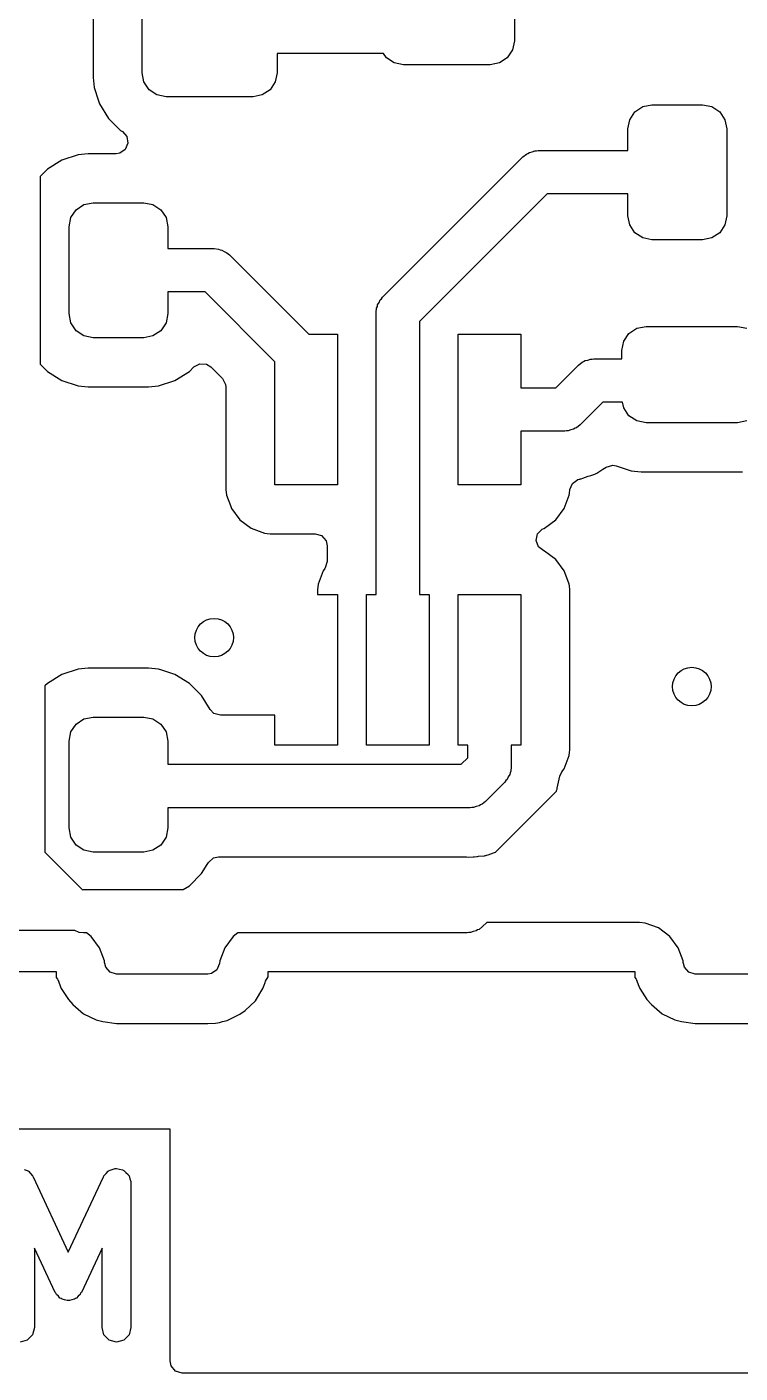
# Model space of a CAD drawing. Extents: x 0.23 to 2.57, y 0.23 to 1.77.
# Drawn here: x 1.109 to 1.4, y 0.23 to 0.779 of the extents above; entities that cross this region are included whole.
import ezdxf

# ---------------------------------------------------------------- set-up
doc = ezdxf.new("R2010")
doc.units = 0
doc.header["$MEASUREMENT"] = 0
doc.layers.add('BLACK', color=7, linetype='CONTINUOUS')

msp = doc.modelspace()

# ---------------------------------------------------------------- linework, layer by layer
at = {"layer": 'BLACK', "linetype": 'CONTINUOUS'}
for p, q in [((1.13557, 0.796124), (1.13557, 0.75868)), ((1.15559, 0.760669), (1.15559, 0.794134)), ((1.30756, 0.794409), (1.30756, 0.77374)), ((1.30681, 0.769974), (1.30468, 0.76678)), ((1.30756, 0.77374), (1.30681, 0.769974)), ((1.25415, 0.768543), (1.21071, 0.768543)), ((1.21071, 0.768543), (1.21071, 0.760669)), ((1.25532, 0.76678), (1.25415, 0.768543)), ((1.25852, 0.764647), (1.25532, 0.76678)), ((1.26228, 0.763898), (1.25852, 0.764647)), ((1.30148, 0.764647), (1.29772, 0.763898)), ((1.30468, 0.76678), (1.30148, 0.764647)), ((1.13557, 0.75868), (1.13557, 0.758679)), ((1.13557, 0.758679), (1.13599, 0.754589)), ((1.15634, 0.756903), (1.15559, 0.760669)), ((1.21071, 0.760669), (1.20996, 0.756903)), ((1.29772, 0.763898), (1.26228, 0.763898)), ((1.13599, 0.754589), (1.13778, 0.749172)), ((1.15847, 0.75371), (1.15634, 0.756903)), ((1.16167, 0.751576), (1.15847, 0.75371)), ((1.20783, 0.75371), (1.20463, 0.751576)), ((1.20996, 0.756903), (1.20783, 0.75371)), ((1.13778, 0.749172), (1.13818, 0.747963)), ((1.13818, 0.747963), (1.14185, 0.742022)), ((1.16543, 0.750827), (1.16167, 0.751576)), ((1.20087, 0.750827), (1.16543, 0.750827)), ((1.20463, 0.751576), (1.20087, 0.750827)), ((1.35997, 0.74681), (1.36374, 0.747559)), ((1.36374, 0.747559), (1.38441, 0.747559)), ((1.38441, 0.747559), (1.38818, 0.74681)), ((1.35465, 0.741483), (1.35678, 0.744676)), ((1.35678, 0.744676), (1.35997, 0.74681)), ((1.38818, 0.74681), (1.39137, 0.744676)), ((1.39137, 0.744676), (1.3935, 0.741483)), ((1.14185, 0.742022), (1.14679, 0.737085)), ((1.14679, 0.737085), (1.14755, 0.736616)), ((1.14755, 0.736616), (1.14939, 0.734571)), ((1.3539, 0.737717), (1.35465, 0.741483)), ((1.3539, 0.728858), (1.3539, 0.737717)), ((1.3935, 0.741483), (1.39425, 0.737717)), ((1.39425, 0.737717), (1.39425, 0.702283)), ((1.14983, 0.731855), (1.14873, 0.729333)), ((1.14939, 0.734571), (1.14983, 0.731855)), ((1.12951, 0.727161), (1.12288, 0.724965)), ((1.1336, 0.727579), (1.12951, 0.727161)), ((1.14498, 0.727579), (1.1336, 0.727579)), ((1.1336, 0.727579), (1.1336, 0.727579)), ((1.14645, 0.727803), (1.14498, 0.727579)), ((1.14873, 0.729333), (1.14645, 0.727803)), ((1.25374, 0.66898), (1.31102, 0.726264)), ((1.31102, 0.726264), (1.31246, 0.727429)), ((1.31246, 0.727429), (1.31311, 0.72768)), ((1.31311, 0.72768), (1.31368, 0.728092)), ((1.31368, 0.728092), (1.31482, 0.728334)), ((1.31482, 0.728334), (1.3159, 0.728749)), ((1.3159, 0.728749), (1.3166, 0.728713)), ((1.3166, 0.728713), (1.31728, 0.728858)), ((1.31728, 0.728858), (1.3539, 0.728858)), ((1.11694, 0.7213), (1.11394, 0.718295)), ((1.12288, 0.724965), (1.11694, 0.7213)), ((1.12288, 0.724965), (1.12288, 0.724965)), ((1.11394, 0.718295), (1.11394, 0.641705)), ((1.32095, 0.711142), (1.26886, 0.659047)), ((1.3539, 0.711142), (1.32095, 0.711142)), ((1.3539, 0.702283), (1.3539, 0.711142)), ((1.1265, 0.701483), (1.12863, 0.704676)), ((1.12863, 0.704676), (1.13182, 0.70681)), ((1.13182, 0.70681), (1.13559, 0.707559)), ((1.13559, 0.707559), (1.15626, 0.707559)), ((1.15626, 0.707559), (1.16003, 0.70681)), ((1.16003, 0.70681), (1.16322, 0.704676)), ((1.16322, 0.704676), (1.16535, 0.701483)), ((1.12575, 0.697717), (1.1265, 0.701483)), ((1.16535, 0.701483), (1.1661, 0.697717)), ((1.35465, 0.698517), (1.3539, 0.702283)), ((1.35678, 0.695324), (1.35465, 0.698517)), ((1.3935, 0.698517), (1.39137, 0.695324)), ((1.39425, 0.702283), (1.3935, 0.698517)), ((1.12575, 0.662283), (1.12575, 0.697717)), ((1.1661, 0.697717), (1.1661, 0.688858)), ((1.35997, 0.69319), (1.35678, 0.695324)), ((1.36374, 0.692441), (1.35997, 0.69319)), ((1.38818, 0.69319), (1.38441, 0.692441)), ((1.39137, 0.695324), (1.38818, 0.69319)), ((1.1661, 0.688858), (1.185, 0.688858)), ((1.185, 0.688858), (1.18684, 0.688665)), ((1.18684, 0.688665), (1.18748, 0.68838)), ((1.18748, 0.68838), (1.18817, 0.68827)), ((1.18817, 0.68827), (1.18915, 0.687638)), ((1.18915, 0.687638), (1.19021, 0.687166)), ((1.19021, 0.687166), (1.19068, 0.686646)), ((1.38441, 0.692441), (1.36374, 0.692441)), ((1.19068, 0.686646), (1.19126, 0.686264)), ((1.19126, 0.686264), (1.22367, 0.653858)), ((1.18133, 0.671142), (1.1661, 0.671142)), ((1.1661, 0.671142), (1.1661, 0.662283)), ((1.2098, 0.642669), (1.18133, 0.671142)), ((1.25134, 0.664558), (1.25162, 0.665199)), ((1.25162, 0.665199), (1.25173, 0.665891)), ((1.25173, 0.665891), (1.25236, 0.666864)), ((1.25236, 0.666864), (1.25283, 0.667923)), ((1.25283, 0.667923), (1.25335, 0.668392)), ((1.25335, 0.668392), (1.25374, 0.66898)), ((1.1265, 0.658517), (1.12575, 0.662283)), ((1.1661, 0.662283), (1.16535, 0.658517)), ((1.25114, 0.662717), (1.25134, 0.664558)), ((1.25114, 0.547559), (1.25114, 0.662717)), ((1.12863, 0.655324), (1.1265, 0.658517)), ((1.13182, 0.65319), (1.12863, 0.655324)), ((1.16322, 0.655324), (1.16003, 0.65319)), ((1.16535, 0.658517), (1.16322, 0.655324)), ((1.26886, 0.659047), (1.26886, 0.547559)), ((1.35221, 0.651011), (1.35434, 0.654204)), ((1.35434, 0.654204), (1.35753, 0.656337)), ((1.35753, 0.656337), (1.3613, 0.657087)), ((1.3613, 0.657087), (1.3987, 0.657087)), ((1.3987, 0.657087), (1.40247, 0.656337)), ((1.13559, 0.652441), (1.13182, 0.65319)), ((1.15626, 0.652441), (1.13559, 0.652441)), ((1.16003, 0.65319), (1.15626, 0.652441)), ((1.22367, 0.653858), (1.23539, 0.653858)), ((1.23539, 0.653858), (1.23539, 0.592441)), ((1.28461, 0.592441), (1.28461, 0.653858)), ((1.28461, 0.653858), (1.3102, 0.653858)), ((1.3102, 0.653858), (1.3102, 0.632008)), ((1.35146, 0.647244), (1.35221, 0.651011)), ((1.3364, 0.643092), (1.33753, 0.643334)), ((1.33753, 0.643334), (1.33861, 0.643749)), ((1.33861, 0.643749), (1.33931, 0.643713)), ((1.33931, 0.643713), (1.34, 0.643858)), ((1.34, 0.643858), (1.35146, 0.643858)), ((1.35146, 0.643858), (1.35146, 0.647244)), ((1.11394, 0.641705), (1.11694, 0.6387)), ((1.11694, 0.6387), (1.12288, 0.635035)), ((1.16897, 0.635035), (1.17491, 0.6387)), ((1.17491, 0.6387), (1.17673, 0.640524)), ((1.17673, 0.640524), (1.17915, 0.641843)), ((1.17915, 0.641843), (1.18189, 0.641646)), ((1.18189, 0.641646), (1.18364, 0.640524)), ((1.18364, 0.640524), (1.18835, 0.635807)), ((1.2098, 0.592441), (1.2098, 0.642669)), ((1.32448, 0.632008), (1.33374, 0.641264)), ((1.33374, 0.641264), (1.33518, 0.642429)), ((1.33518, 0.642429), (1.33583, 0.64268)), ((1.33583, 0.64268), (1.3364, 0.643092)), ((1.12288, 0.635035), (1.12951, 0.632839)), ((1.12951, 0.632839), (1.1336, 0.632421)), ((1.1336, 0.632421), (1.15825, 0.632421)), ((1.15825, 0.632421), (1.16234, 0.632839)), ((1.16234, 0.632839), (1.16897, 0.635035)), ((1.18835, 0.635807), (1.18967, 0.633393)), ((1.18967, 0.633393), (1.18978, 0.632355)), ((1.18978, 0.632355), (1.18978, 0.590525)), ((1.3102, 0.632008), (1.32448, 0.632008)), ((1.34367, 0.626142), (1.33441, 0.616886)), ((1.35174, 0.626142), (1.34367, 0.626142)), ((1.35221, 0.623792), (1.35174, 0.626142)), ((1.35434, 0.620599), (1.35221, 0.623792)), ((1.33297, 0.61572), (1.33232, 0.615469)), ((1.33441, 0.616886), (1.33297, 0.61572)), ((1.35753, 0.618466), (1.35434, 0.620599)), ((1.3613, 0.617717), (1.35753, 0.618466)), ((1.3987, 0.617717), (1.3613, 0.617717)), ((1.40247, 0.618466), (1.3987, 0.617717)), ((1.32815, 0.614291), (1.3102, 0.614291)), ((1.3102, 0.614291), (1.3102, 0.592441)), ((1.32884, 0.614437), (1.32815, 0.614291)), ((1.32954, 0.6144), (1.32884, 0.614437)), ((1.33062, 0.614816), (1.32954, 0.6144)), ((1.33175, 0.615057), (1.33062, 0.614816)), ((1.33232, 0.615469), (1.33175, 0.615057)), ((1.34367, 0.598791), (1.34505, 0.599646)), ((1.34505, 0.599646), (1.34771, 0.600372)), ((1.34771, 0.600372), (1.34915, 0.600125)), ((1.34915, 0.600125), (1.35522, 0.598115)), ((1.33126, 0.592967), (1.33352, 0.594536)), ((1.33352, 0.594536), (1.33407, 0.594685)), ((1.33407, 0.594685), (1.33431, 0.594733)), ((1.33431, 0.59473), (1.33458, 0.59479)), ((1.33431, 0.594733), (1.33431, 0.59473)), ((1.33458, 0.594793), (1.33485, 0.594859)), ((1.33458, 0.59479), (1.33458, 0.594793)), ((1.33485, 0.594859), (1.33547, 0.595082)), ((1.33485, 0.594859), (1.33485, 0.594859)), ((1.33547, 0.595082), (1.33763, 0.59587)), ((1.33763, 0.59587), (1.33876, 0.596243)), ((1.33876, 0.596243), (1.34044, 0.596799)), ((1.34044, 0.596799), (1.34069, 0.596919)), ((1.34044, 0.596799), (1.34044, 0.596799)), ((1.34069, 0.596919), (1.3407, 0.596916)), ((1.3407, 0.596916), (1.34095, 0.597037)), ((1.34094, 0.59704), (1.3412, 0.597168)), ((1.34095, 0.597037), (1.34094, 0.59704)), ((1.3412, 0.597168), (1.34367, 0.598791)), ((1.35522, 0.598115), (1.35931, 0.597697)), ((1.35931, 0.597697), (1.40069, 0.597697)), ((1.18978, 0.590525), (1.19004, 0.588142)), ((1.19004, 0.588142), (1.19004, 0.588142)), ((1.19004, 0.588142), (1.19162, 0.583908)), ((1.23539, 0.592441), (1.2098, 0.592441)), ((1.3102, 0.592441), (1.28461, 0.592441)), ((1.32795, 0.582748), (1.32996, 0.588142)), ((1.32996, 0.588142), (1.33004, 0.588858)), ((1.33004, 0.588858), (1.33021, 0.590426)), ((1.33021, 0.590426), (1.33126, 0.592967)), ((1.19162, 0.583908), (1.19205, 0.582748)), ((1.19205, 0.582748), (1.1955, 0.578139)), ((1.3245, 0.578139), (1.32795, 0.582748)), ((1.1955, 0.578139), (1.20011, 0.574689)), ((1.31989, 0.574689), (1.3245, 0.578139)), ((1.20011, 0.574689), (1.2055, 0.572678)), ((1.2055, 0.572678), (1.20658, 0.572562)), ((1.20658, 0.572562), (1.20789, 0.572421)), ((1.20789, 0.572421), (1.20789, 0.572421)), ((1.20789, 0.572421), (1.22624, 0.572421)), ((1.22624, 0.572421), (1.22888, 0.571646)), ((1.22888, 0.571646), (1.23068, 0.569567)), ((1.31642, 0.569652), (1.317, 0.57234)), ((1.317, 0.57234), (1.31895, 0.574285)), ((1.31895, 0.574285), (1.31958, 0.574574)), ((1.31958, 0.574574), (1.31969, 0.574615)), ((1.31969, 0.574615), (1.31989, 0.574689)), ((1.23068, 0.569567), (1.23112, 0.567539)), ((1.23112, 0.567539), (1.23112, 0.561106)), ((1.31738, 0.567074), (1.31642, 0.569652)), ((1.31958, 0.565426), (1.31738, 0.567074)), ((1.23112, 0.561106), (1.23035, 0.558467)), ((1.31989, 0.565311), (1.31958, 0.565426)), ((1.3245, 0.561861), (1.31989, 0.565311)), ((1.31989, 0.565311), (1.31989, 0.565311)), ((1.31989, 0.565311), (1.31989, 0.565311)), ((1.32795, 0.557252), (1.3245, 0.561861)), ((1.22945, 0.557252), (1.22744, 0.551859)), ((1.23015, 0.558181), (1.22945, 0.557252)), ((1.23035, 0.558467), (1.23015, 0.558181)), ((1.3286, 0.555501), (1.32795, 0.557252)), ((1.32996, 0.551859), (1.3286, 0.555501)), ((1.22744, 0.551858), (1.22719, 0.549475)), ((1.22744, 0.551859), (1.22744, 0.551858)), ((1.32996, 0.551858), (1.32996, 0.551859)), ((1.33004, 0.551103), (1.32996, 0.551858)), ((1.32996, 0.551858), (1.32996, 0.551858)), ((1.33022, 0.549475), (1.33004, 0.551103)), ((1.22719, 0.549475), (1.22719, 0.547559)), ((1.22719, 0.547559), (1.23539, 0.547559)), ((1.23539, 0.547559), (1.23539, 0.486142)), ((1.2472, 0.486142), (1.2472, 0.547559)), ((1.2472, 0.547559), (1.25114, 0.547559)), ((1.26886, 0.547559), (1.2728, 0.547559)), ((1.2728, 0.547559), (1.2728, 0.486142)), ((1.28461, 0.486142), (1.28461, 0.547559)), ((1.28461, 0.547559), (1.3102, 0.547559)), ((1.3102, 0.547559), (1.3102, 0.486142)), ((1.33022, 0.549474), (1.33022, 0.549475)), ((1.33022, 0.484227), (1.33022, 0.549474)), ((1.12951, 0.517161), (1.12288, 0.514965)), ((1.1336, 0.517579), (1.12951, 0.517161)), ((1.15825, 0.517579), (1.1336, 0.517579)), ((1.1336, 0.517579), (1.1336, 0.517579)), ((1.16234, 0.517161), (1.15825, 0.517579)), ((1.16369, 0.516712), (1.16234, 0.517161)), ((1.16897, 0.514965), (1.16369, 0.516712)), ((1.11694, 0.5113), (1.11591, 0.510263)), ((1.12288, 0.514965), (1.11694, 0.5113)), ((1.12288, 0.514965), (1.12288, 0.514965)), ((1.17491, 0.5113), (1.16897, 0.514965)), ((1.17984, 0.506364), (1.17491, 0.5113)), ((1.11591, 0.510263), (1.11591, 0.442446)), ((1.1834, 0.500606), (1.17984, 0.506364)), ((1.18491, 0.499062), (1.1834, 0.500606)), ((1.12863, 0.494676), (1.13182, 0.49681)), ((1.13182, 0.49681), (1.13559, 0.497559)), ((1.13559, 0.497559), (1.15626, 0.497559)), ((1.15626, 0.497559), (1.16003, 0.49681)), ((1.16003, 0.49681), (1.16322, 0.494676)), ((1.18755, 0.498287), (1.18491, 0.499062)), ((1.2098, 0.498287), (1.18755, 0.498287)), ((1.2098, 0.486142), (1.2098, 0.498287)), ((1.12575, 0.487717), (1.1265, 0.491483)), ((1.1265, 0.491483), (1.12863, 0.494676)), ((1.16322, 0.494676), (1.16535, 0.491483)), ((1.16535, 0.491483), (1.1661, 0.487717)), ((1.12575, 0.452283), (1.12575, 0.487717)), ((1.1661, 0.487717), (1.1661, 0.478268)), ((1.23539, 0.486142), (1.2098, 0.486142)), ((1.2728, 0.486142), (1.2472, 0.486142)), ((1.28854, 0.486142), (1.28461, 0.486142)), ((1.28854, 0.480953), (1.28854, 0.486142)), ((1.3102, 0.486142), (1.30626, 0.486142)), ((1.30626, 0.486142), (1.30626, 0.477283)), ((1.3301, 0.483162), (1.33022, 0.484226)), ((1.33022, 0.484226), (1.33022, 0.484227)), ((1.1661, 0.478268), (1.28586, 0.478268)), ((1.28586, 0.478268), (1.28854, 0.480953)), ((1.32795, 0.476449), (1.32996, 0.481842)), ((1.32996, 0.481842), (1.3301, 0.483162)), ((1.30504, 0.473136), (1.30457, 0.472077)), ((1.30567, 0.474109), (1.30504, 0.473136)), ((1.30578, 0.474801), (1.30567, 0.474109)), ((1.30607, 0.475442), (1.30578, 0.474801)), ((1.30626, 0.477283), (1.30607, 0.475442)), ((1.3256, 0.471032), (1.32615, 0.473376)), ((1.32615, 0.473376), (1.327, 0.475176)), ((1.327, 0.475176), (1.32795, 0.476449)), ((1.30367, 0.47102), (1.29579, 0.463146)), ((1.30405, 0.471608), (1.30367, 0.47102)), ((1.30457, 0.472077), (1.30405, 0.471608)), ((1.32463, 0.46716), (1.32472, 0.467339)), ((1.32472, 0.46734), (1.32482, 0.467607)), ((1.32472, 0.467339), (1.32472, 0.46734)), ((1.32482, 0.467605), (1.32491, 0.467867)), ((1.32482, 0.467607), (1.32482, 0.467605)), ((1.32491, 0.467868), (1.325, 0.468138)), ((1.32491, 0.467867), (1.32491, 0.467868)), ((1.325, 0.468138), (1.32509, 0.468593)), ((1.32509, 0.468593), (1.3256, 0.471032)), ((1.2937, 0.461729), (1.29313, 0.461317)), ((1.29435, 0.46198), (1.2937, 0.461729)), ((1.29579, 0.463146), (1.29435, 0.46198)), ((1.2999, 0.442423), (1.32463, 0.46716)), ((1.28953, 0.460551), (1.1661, 0.460551)), ((1.1661, 0.460551), (1.1661, 0.452283)), ((1.29021, 0.460697), (1.28953, 0.460551)), ((1.29091, 0.46066), (1.29021, 0.460697)), ((1.292, 0.461076), (1.29091, 0.46066)), ((1.29313, 0.461317), (1.292, 0.461076)), ((1.1265, 0.448517), (1.12575, 0.452283)), ((1.1661, 0.452283), (1.16535, 0.448517)), ((1.12863, 0.445324), (1.1265, 0.448517)), ((1.13182, 0.44319), (1.12863, 0.445324)), ((1.16322, 0.445324), (1.16003, 0.44319)), ((1.16535, 0.448517), (1.16322, 0.445324)), ((1.11591, 0.442446), (1.13128, 0.427077)), ((1.13559, 0.442441), (1.13182, 0.44319)), ((1.15626, 0.442441), (1.13559, 0.442441)), ((1.16003, 0.44319), (1.15626, 0.442441)), ((1.18267, 0.438212), (1.18471, 0.440052)), ((1.18471, 0.440052), (1.18682, 0.440531)), ((1.18682, 0.440531), (1.28707, 0.440531)), ((1.28707, 0.440531), (1.28778, 0.44048)), ((1.28778, 0.44048), (1.28798, 0.440451)), ((1.28798, 0.440451), (1.28868, 0.440347)), ((1.28868, 0.440347), (1.29068, 0.440522)), ((1.29068, 0.440522), (1.29089, 0.440531)), ((1.29089, 0.440531), (1.29121, 0.440531)), ((1.29121, 0.440531), (1.29224, 0.440652)), ((1.29121, 0.440531), (1.29121, 0.440531)), ((1.29224, 0.440652), (1.29246, 0.440678)), ((1.29246, 0.440678), (1.29295, 0.440721)), ((1.29295, 0.440721), (1.29541, 0.440936)), ((1.29541, 0.440936), (1.29569, 0.440993)), ((1.29541, 0.440936), (1.29541, 0.440936)), ((1.29569, 0.44099), (1.29596, 0.44105)), ((1.29569, 0.440993), (1.29569, 0.44099)), ((1.29596, 0.441053), (1.29623, 0.441119)), ((1.29596, 0.44105), (1.29596, 0.441053)), ((1.29623, 0.441119), (1.29685, 0.441342)), ((1.29623, 0.441119), (1.29623, 0.441119)), ((1.29685, 0.441342), (1.29901, 0.442129)), ((1.29901, 0.442129), (1.2999, 0.442423)), ((1.17984, 0.433636), (1.18217, 0.437401)), ((1.18217, 0.437401), (1.18267, 0.438212)), ((1.17491, 0.4287), (1.17984, 0.433636)), ((1.13128, 0.427077), (1.13169, 0.427165)), ((1.13169, 0.427165), (1.17242, 0.427165)), ((1.17242, 0.427165), (1.17491, 0.4287)), ((1.29625, 0.41372), (1.29457, 0.412043)), ((1.35861, 0.41372), (1.29625, 0.41372)), ((1.36099, 0.413464), (1.35861, 0.41372)), ((1.35861, 0.41372), (1.35861, 0.41372)), ((1.36639, 0.411452), (1.36099, 0.413464)), ((1.12808, 0.410433), (0.959811, 0.410433)), ((1.12985, 0.409642), (1.12808, 0.410433)), ((1.13169, 0.409449), (1.12985, 0.409642)), ((1.13284, 0.409449), (1.13169, 0.409449)), ((1.13477, 0.408002), (1.13284, 0.409449)), ((1.13822, 0.403394), (1.13477, 0.408002)), ((1.19278, 0.408002), (1.18934, 0.403394)), ((1.19472, 0.409449), (1.19278, 0.408002)), ((1.28831, 0.409449), (1.19472, 0.409449)), ((1.28899, 0.409595), (1.28831, 0.409449)), ((1.28969, 0.409558), (1.28899, 0.409595)), ((1.29078, 0.409974), (1.28969, 0.409558)), ((1.29191, 0.410215), (1.29078, 0.409974)), ((1.29248, 0.410627), (1.29191, 0.410215)), ((1.29313, 0.410878), (1.29248, 0.410627)), ((1.29457, 0.412043), (1.29313, 0.410878)), ((1.37099, 0.408002), (1.36639, 0.411452)), ((1.37444, 0.403394), (1.37099, 0.408002)), ((1.14024, 0.398), (1.13822, 0.403394)), ((1.18934, 0.403394), (1.18732, 0.398)), ((1.37646, 0.398), (1.37444, 0.403394)), ((1.1403, 0.397391), (1.14024, 0.398)), ((1.14035, 0.396958), (1.1403, 0.397391)), ((1.14076, 0.395452), (1.14035, 0.396958)), ((1.18721, 0.396958), (1.18616, 0.394417)), ((1.18732, 0.398), (1.18721, 0.396958)), ((1.18732, 0.398), (1.18732, 0.398)), ((1.37652, 0.397391), (1.37646, 0.398)), ((1.37657, 0.396958), (1.37652, 0.397391)), ((1.37698, 0.395452), (1.37657, 0.396958)), ((1.09185, 0.393701), (1.12047, 0.393701)), ((1.12047, 0.393701), (1.12047, 0.391291)), ((1.12047, 0.391291), (1.12107, 0.390604)), ((1.12107, 0.390604), (1.12128, 0.390049)), ((1.14256, 0.393373), (1.14076, 0.395452)), ((1.1452, 0.392598), (1.14256, 0.393373)), ((1.18236, 0.392598), (1.1452, 0.392598)), ((1.1839, 0.392848), (1.18236, 0.392598)), ((1.18616, 0.394417), (1.1839, 0.392848)), ((1.20603, 0.38977), (1.20709, 0.391553)), ((1.20709, 0.391553), (1.20709, 0.393701)), ((1.20709, 0.393701), (1.35669, 0.393701)), ((1.35669, 0.393701), (1.35669, 0.391291)), ((1.35669, 0.391291), (1.35729, 0.390604)), ((1.35729, 0.390604), (1.3575, 0.390049)), ((1.37878, 0.393373), (1.37698, 0.395452)), ((1.38142, 0.392598), (1.37878, 0.393373)), ((1.41858, 0.392598), (1.38142, 0.392598)), ((1.12128, 0.390049), (1.12126, 0.390105)), ((1.12126, 0.390105), (1.12237, 0.387054)), ((1.12237, 0.387054), (1.12237, 0.387054)), ((1.12237, 0.387054), (1.12237, 0.387054)), ((1.12237, 0.387054), (1.12261, 0.38668)), ((1.12261, 0.38668), (1.12548, 0.382213)), ((1.2019, 0.381732), (1.20484, 0.38668)), ((1.20484, 0.38668), (1.2054, 0.388051)), ((1.2054, 0.388051), (1.20589, 0.389222)), ((1.20589, 0.389222), (1.20603, 0.38977)), ((1.3575, 0.390049), (1.35748, 0.390105)), ((1.35748, 0.390105), (1.35859, 0.387054)), ((1.35859, 0.387054), (1.35859, 0.387054)), ((1.35859, 0.387054), (1.35859, 0.387054)), ((1.35859, 0.387054), (1.35883, 0.38668)), ((1.35883, 0.38668), (1.3617, 0.382213)), ((1.12548, 0.382213), (1.12548, 0.382213)), ((1.12548, 0.382213), (1.12728, 0.380135)), ((1.12728, 0.380135), (1.12728, 0.380135)), ((1.12728, 0.380135), (1.12728, 0.380134)), ((1.12728, 0.380134), (1.13163, 0.376366)), ((1.19769, 0.377811), (1.2019, 0.381732)), ((1.3617, 0.382213), (1.3617, 0.382213)), ((1.3617, 0.382213), (1.3635, 0.380135)), ((1.3635, 0.380135), (1.3635, 0.380135)), ((1.3635, 0.380135), (1.3635, 0.380134)), ((1.3635, 0.380134), (1.36785, 0.376366)), ((1.13163, 0.376366), (1.13687, 0.373976)), ((1.13687, 0.373976), (1.13951, 0.373201)), ((1.19028, 0.373666), (1.19543, 0.376242)), ((1.19543, 0.376242), (1.19762, 0.377761)), ((1.19762, 0.377761), (1.19768, 0.377799)), ((1.19768, 0.377799), (1.19769, 0.377811)), ((1.19769, 0.377811), (1.19769, 0.377811)), ((1.36785, 0.376366), (1.37309, 0.373976)), ((1.37309, 0.373976), (1.37573, 0.373201)), ((1.13951, 0.373201), (1.13951, 0.373201)), ((1.13951, 0.373201), (1.1452, 0.372382)), ((1.1452, 0.372382), (1.1452, 0.372382)), ((1.1452, 0.372382), (1.18236, 0.372382)), ((1.18236, 0.372382), (1.18559, 0.372642)), ((1.18559, 0.372642), (1.18713, 0.372892)), ((1.18559, 0.372642), (1.18559, 0.372642)), ((1.18559, 0.372642), (1.18559, 0.372642)), ((1.18713, 0.372892), (1.18839, 0.373201)), ((1.18713, 0.372892), (1.18713, 0.372892)), ((1.18713, 0.372892), (1.18713, 0.372892)), ((1.18839, 0.373201), (1.19028, 0.373666)), ((1.37573, 0.373201), (1.37573, 0.373201)), ((1.37573, 0.373201), (1.38142, 0.372382)), ((1.38142, 0.372382), (1.38142, 0.372382)), ((1.38142, 0.372382), (1.41858, 0.372382)), ((1.16699, 0.329231), (0.777359, 0.329231)), ((1.16699, 0.234665), (1.16699, 0.329231)), ((1.10748, 0.312795), (1.10872, 0.312464)), ((1.10872, 0.312464), (1.1089, 0.312278)), ((1.1089, 0.312278), (1.10915, 0.312188)), ((1.10915, 0.312188), (1.10997, 0.311207)), ((1.10997, 0.311207), (1.11088, 0.310302)), ((1.11088, 0.310302), (1.11095, 0.310048)), ((1.11095, 0.310048), (1.11112, 0.309847)), ((1.11112, 0.309847), (1.12545, 0.279132)), ((1.12545, 0.279132), (1.13978, 0.309847)), ((1.13978, 0.309847), (1.13995, 0.310048)), ((1.13995, 0.310048), (1.14002, 0.310302)), ((1.14002, 0.310302), (1.14093, 0.311207)), ((1.14093, 0.311207), (1.14175, 0.312188)), ((1.14175, 0.312188), (1.142, 0.312278)), ((1.142, 0.312278), (1.14218, 0.312464)), ((1.14218, 0.312464), (1.14342, 0.312795)), ((1.14342, 0.312795), (1.14462, 0.313233)), ((1.14462, 0.313233), (1.14488, 0.313187)), ((1.14488, 0.313187), (1.14513, 0.313255)), ((1.14513, 0.313255), (1.14637, 0.312924)), ((1.14637, 0.312924), (1.14763, 0.312701)), ((1.14763, 0.312701), (1.14783, 0.312532)), ((1.14783, 0.312532), (1.14809, 0.312464)), ((1.14809, 0.312464), (1.14899, 0.311558)), ((1.14899, 0.311558), (1.14997, 0.310735)), ((1.14997, 0.310735), (1.15006, 0.310488)), ((1.15006, 0.310488), (1.15025, 0.310302)), ((1.15025, 0.310302), (1.15058, 0.309065)), ((1.15058, 0.309065), (1.15102, 0.307862)), ((1.15102, 0.307862), (1.15097, 0.307603)), ((1.15097, 0.307603), (1.15104, 0.307349)), ((1.15104, 0.307349), (1.15104, 0.248294)), ((1.1201, 0.26267), (1.11167, 0.28073)), ((1.11167, 0.28073), (1.11167, 0.248294)), ((1.13923, 0.28073), (1.1308, 0.26267)), ((1.13923, 0.248294), (1.13923, 0.28073)), ((1.12043, 0.262271), (1.1201, 0.26267)), ((1.12061, 0.261781), (1.12043, 0.262271)), ((1.1214, 0.261118), (1.12061, 0.261781)), ((1.12206, 0.260329), (1.1214, 0.261118)), ((1.12255, 0.26015), (1.12206, 0.260329)), ((1.12295, 0.259816), (1.12255, 0.26015)), ((1.12397, 0.259636), (1.12295, 0.259816)), ((1.12494, 0.259284), (1.12397, 0.259636)), ((1.12545, 0.259374), (1.12494, 0.259284)), ((1.12596, 0.259284), (1.12545, 0.259374)), ((1.12693, 0.259636), (1.12596, 0.259284)), ((1.12795, 0.259816), (1.12693, 0.259636)), ((1.12835, 0.260151), (1.12795, 0.259816)), ((1.12884, 0.260329), (1.12835, 0.260151)), ((1.1295, 0.261118), (1.12884, 0.260329)), ((1.13029, 0.261781), (1.1295, 0.261118)), ((1.13047, 0.262271), (1.13029, 0.261781)), ((1.1308, 0.26267), (1.13047, 0.262271)), ((1.11167, 0.248294), (1.11088, 0.245341)), ((1.14002, 0.245341), (1.13923, 0.248294)), ((1.15104, 0.248294), (1.15025, 0.245341)), ((1.10872, 0.24318), (1.10576, 0.242389)), ((1.11088, 0.245341), (1.10872, 0.24318)), ((1.14218, 0.24318), (1.14002, 0.245341)), ((1.14513, 0.242389), (1.14218, 0.24318)), ((1.14809, 0.24318), (1.14513, 0.242389)), ((1.15025, 0.245341), (1.14809, 0.24318)), ((1.16744, 0.232605), (1.16699, 0.234665)), ((1.16927, 0.230492), (1.16744, 0.232605)), ((1.17195, 0.229705), (1.16927, 0.230492)), ((2.56533, 0.229705), (1.17195, 0.229705))]:
    msp.add_line(p, q, dxfattribs=at)
at = {"layer": 'BLACK'}
for centre in [(1.185, 0.53), (1.38, 0.51)]:
    msp.add_circle(centre, 0.007874, dxfattribs=at)

doc.saveas('drawing.dxf')
